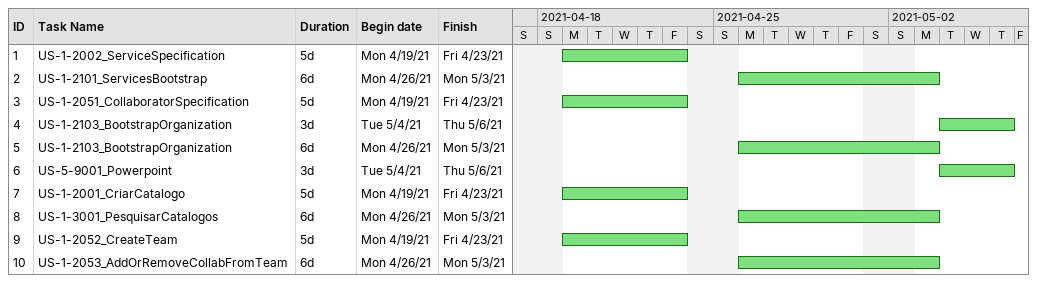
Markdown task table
| ID | Task | Duration | Start | Finish |
|---|---|---|---|---|
| 1 | US-1-2002_ServiceSpecification | 5d | 2021-04-19 | 2021-04-23 |
| 2 | US-1-2101_ServicesBootstrap | 6d | 2021-04-26 | 2021-05-03 |
| 3 | US-1-2051_CollaboratorSpecification | 5d | 2021-04-19 | 2021-04-23 |
| 4 | US-1-2103_BootstrapOrganization | 3d | 2021-05-04 | 2021-05-06 |
| 5 | US-1-2103_BootstrapOrganization | 6d | 2021-04-26 | 2021-05-03 |
| 6 | US-5-9001_Powerpoint | 3d | 2021-05-04 | 2021-05-06 |
| 7 | US-1-2001_CriarCatalogo | 5d | 2021-04-19 | 2021-04-23 |
| 8 | US-1-3001_PesquisarCatalogos | 6d | 2021-04-26 | 2021-05-03 |
| 9 | US-1-2052_CreateTeam | 5d | 2021-04-19 | 2021-04-23 |
| 10 | US-1-2053_AddOrRemoveCollabFromTeam | 6d | 2021-04-26 | 2021-05-03 |
